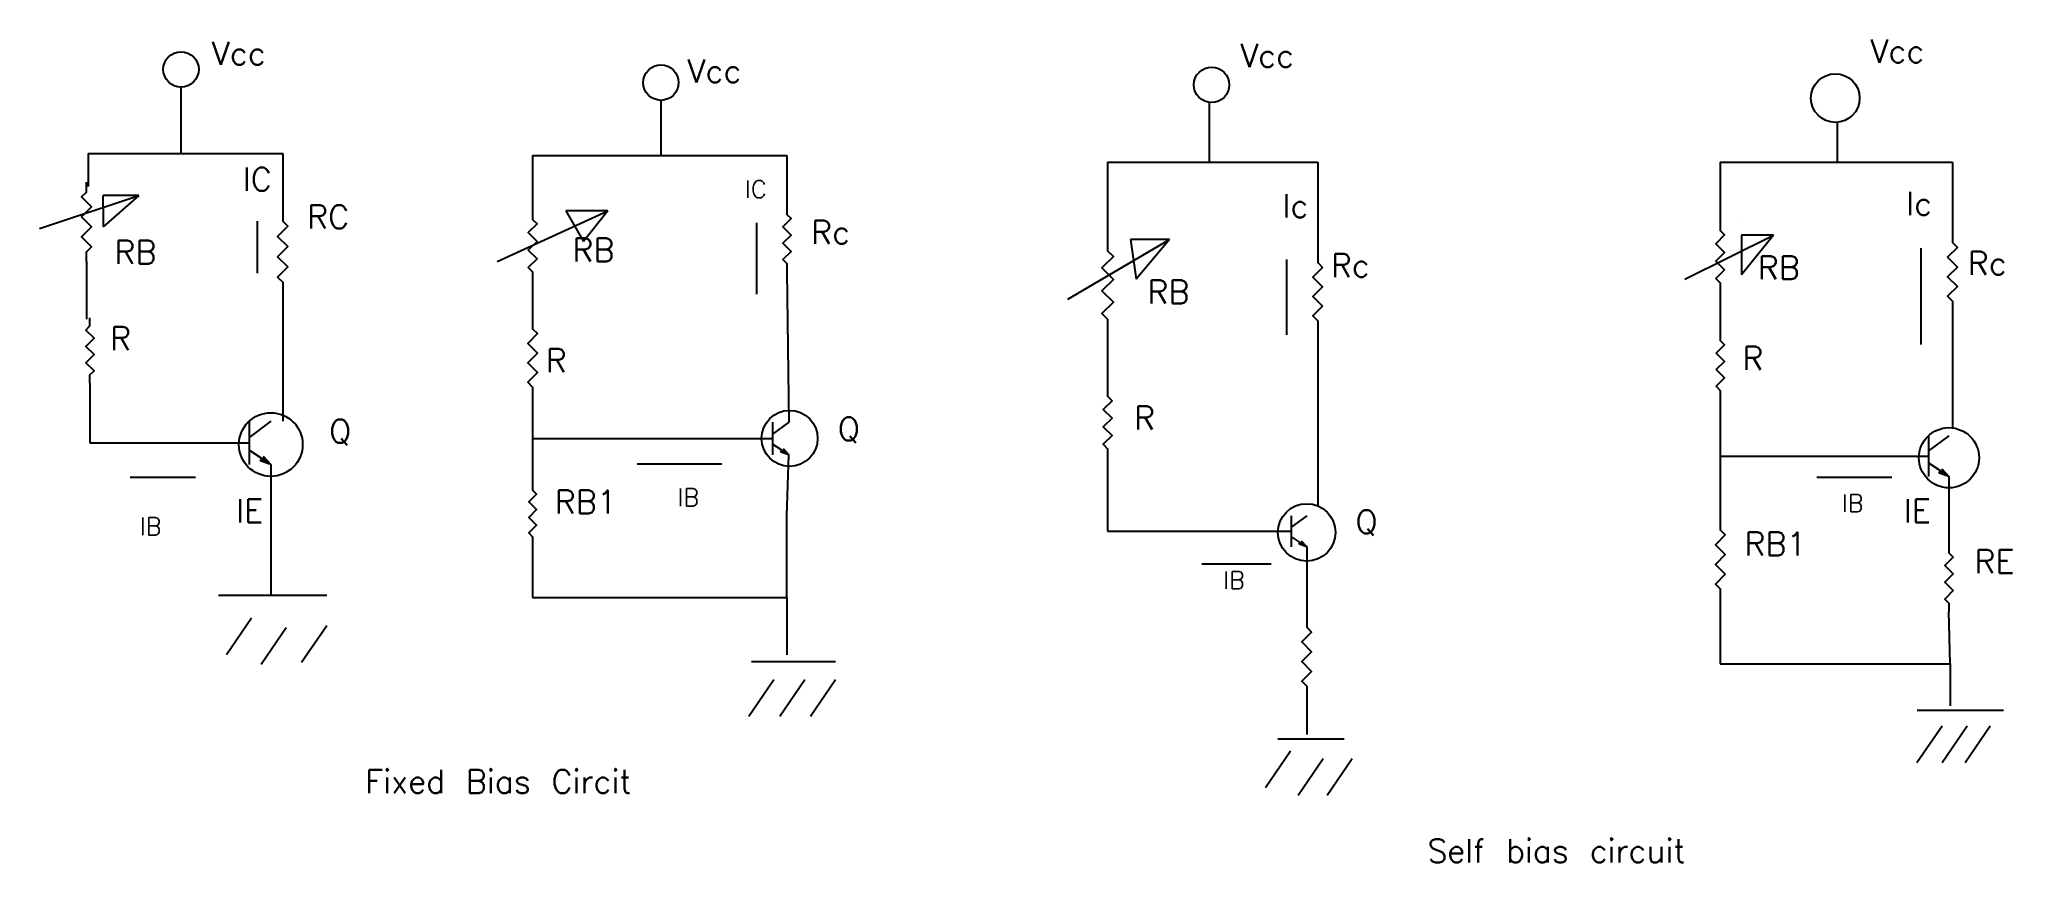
# Model space of a CAD drawing. Header units: inches. Extents: x 7.7 to 92.4, y 7.1 to 42.4.
import ezdxf

# ---------------------------------------------------------------- set-up
doc = ezdxf.new("R2010")
doc.units = ezdxf.units.IN
doc.header["$MEASUREMENT"] = 0
doc.styles.get("Standard").update_dxf_attribs({"font": 'txt.shx', "height": 0.75})

# ---------------------------------------------------------------- blocks, each defined once
blk = doc.blocks.new('Resistor')
at = {"color": 7}
blk.add_lwpolyline([(0, 0), (0.05, 0), (0.075, 0.025), (0.125, -0.025), (0.175, 0.025), (0.225, -0.025), (0.275, 0.025), (0.325, -0.025), (0.35, 0), (0.4, 0)], dxfattribs=at)
blk = doc.blocks.new('Transistor - NPN')
at = {"color": 7}
for p, q in [((0.199999, 0.2), (0.199999, -0.2)), ((0.399999, 0.2), (0.199999, 0.05)), ((0, 0), (0.199999, 0)), ((0.316132, -0.145536), (0.201153, -0.069033)), ((0.302516, -0.166503), (0.316132, -0.145536)), ((0.399999, -0.2), (0.302516, -0.166503)), ((0.329748, -0.124569), (0.399999, -0.2))]:
    blk.add_line(p, q, dxfattribs=at)
blk.add_solid([(0.302516, -0.166503), (0.399999, -0.2), (0.329748, -0.124569)], dxfattribs=at)

msp = doc.modelspace()

# ---------------------------------------------------------------- linework, layer by layer
for p, q in [((13.814, 39.211), (13.814, 40.348)), ((13.814, 37.504), (13.814, 39.211)), ((34.416, 39.779), (34.416, 37.409)), ((57.961, 39.211), (57.961, 39.69)), ((57.961, 37.125), (57.961, 39.211)), ((84.925, 37.125), (84.925, 38.832)), ((9.826, 37.504), (9.826, 36.082)), ((9.826, 37.504), (18.181, 37.504)), ((9.826, 37.504), (13.814, 37.504)), ((13.814, 37.504), (13.814, 37.504)), ((18.181, 37.504), (18.181, 37.504)), ((18.181, 37.504), (18.181, 35.039)), ((28.91, 37.409), (28.91, 35.039)), ((28.91, 37.409), (39.828, 37.409)), ((39.828, 37.409), (39.828, 37.409)), ((39.828, 37.409), (39.828, 35.228)), ((53.594, 37.125), (53.594, 33.806)), ((53.594, 37.125), (62.614, 37.125)), ((53.594, 37.125), (57.961, 37.125)), ((62.614, 37.125), (62.614, 37.125)), ((62.614, 37.125), (62.614, 33.237)), ((79.893, 37.125), (79.893, 34.565)), ((79.893, 37.125), (89.862, 37.125)), ((79.893, 37.125), (84.925, 37.125)), ((84.925, 37.125), (84.925, 37.125)), ((89.862, 37.125), (89.862, 37.125)), ((89.862, 37.125), (89.862, 34.09)), ((7.738, 34.28), (12.01, 35.702)), ((12.01, 35.702), (10.466, 35.702)), ((12.01, 35.702), (10.466, 34.351)), ((10.466, 35.702), (10.466, 35.702)), ((10.466, 35.188), (10.466, 35.702)), ((12.01, 35.702), (12.01, 35.702)), ((10.466, 35.188), (10.466, 34.351)), ((27.39, 32.858), (32.138, 35.039)), ((32.138, 35.039), (30.334, 35.039)), ((30.334, 35.039), (30.334, 35.039)), ((30.334, 35.039), (31.093, 33.728)), ((32.138, 35.039), (31.093, 33.728)), ((32.138, 35.039), (32.138, 35.039)), ((32.138, 35.039), (32.138, 35.039)), ((32.138, 35.039), (32.138, 35.039)), ((32.138, 35.039), (32.138, 35.039)), ((32.138, 35.039), (32.138, 35.039)), ((32.138, 35.039), (32.138, 35.039)), ((32.138, 35.039), (32.138, 35.039)), ((32.138, 35.039), (32.138, 35.039)), ((32.138, 35.039), (32.138, 35.039)), ((32.138, 35.039), (32.138, 35.039)), ((32.138, 35.039), (32.138, 35.039)), ((32.138, 35.039), (32.138, 35.039)), ((32.138, 35.039), (32.138, 35.039)), ((32.138, 35.039), (32.138, 35.039)), ((32.138, 35.039), (32.138, 35.039)), ((7.738, 34.28), (7.738, 34.28)), ((17.088, 34.6), (17.088, 32.367)), ((38.521, 34.517), (38.521, 31.458)), ((78.374, 32.099), (82.171, 33.996)), ((80.805, 34.728), (80.805, 34.728)), ((82.171, 33.996), (80.805, 32.289)), ((82.171, 33.996), (80.805, 33.996)), ((80.805, 33.996), (80.805, 33.996)), ((80.805, 33.996), (80.805, 32.289)), ((82.171, 33.996), (82.171, 33.996)), ((31.093, 33.728), (31.093, 33.728)), ((51.885, 31.246), (56.253, 33.806)), ((56.253, 33.806), (54.571, 33.806)), ((54.571, 33.806), (54.571, 33.806)), ((54.571, 33.806), (54.571, 33.806)), ((54.571, 33.806), (54.823, 32.105)), ((56.253, 33.806), (54.823, 32.105)), ((56.253, 33.806), (56.253, 33.806)), ((80.805, 33.313), (80.805, 33.313)), ((88.504, 33.442), (88.504, 29.308)), ((9.755, 32.858), (9.755, 30.392)), ((39.828, 32.421), (39.904, 25.974)), ((61.278, 32.946), (61.278, 29.722)), ((18.181, 31.532), (18.181, 26.012)), ((28.91, 32.042), (28.91, 30.392)), ((54.823, 32.105), (54.823, 32.105)), ((78.374, 32.099), (78.374, 32.099)), ((79.893, 31.568), (79.893, 29.823)), ((51.885, 31.246), (51.885, 31.246)), ((89.862, 30.744), (89.862, 25.723)), ((53.594, 29.899), (53.594, 27.452)), ((62.614, 29.899), (62.614, 22.374)), ((9.907, 27.642), (9.907, 25.082)), ((28.91, 27.054), (28.91, 23.375)), ((28.91, 27.054), (28.91, 25.271)), ((79.893, 26.978), (79.893, 21.763)), ((79.893, 26.978), (79.893, 24.513)), ((89.862, 25.723), (89.862, 25.723)), ((9.907, 25.082), (15.808, 25.082)), ((28.91, 25.271), (38.499, 25.271)), ((39.828, 21.953), (39.904, 24.569)), ((17.669, 24.151), (17.669, 18.539)), ((33.391, 24.183), (37.032, 24.183)), ((53.594, 24.456), (53.594, 21.289)), ((79.893, 24.513), (87.963, 24.513)), ((11.627, 23.604), (14.44, 23.604)), ((84.035, 23.604), (87.263, 23.604)), ((89.71, 23.639), (89.71, 20.72)), ((62.614, 22.374), (62.614, 22.374)), ((39.828, 18.444), (39.828, 21.953)), ((53.594, 21.289), (53.594, 21.289)), ((53.594, 21.289), (60.81, 21.289)), ((28.91, 20.72), (28.91, 18.444)), ((62.139, 20.624), (62.139, 20.624)), ((62.139, 20.624), (62.139, 17.59)), ((57.637, 19.883), (60.616, 19.883)), ((15.428, 18.539), (20.08, 18.539)), ((28.91, 18.444), (28.91, 18.444)), ((28.91, 18.444), (39.828, 18.444)), ((39.828, 18.444), (39.828, 18.444)), ((39.828, 18.444), (39.828, 15.978)), ((79.893, 18.387), (79.893, 15.599)), ((89.767, 15.599), (89.71, 17.837)), ((15.764, 15.998), (16.84, 17.568)), ((17.254, 15.584), (18.33, 17.155)), ((18.992, 15.667), (20.068, 17.238)), ((38.309, 15.694), (41.916, 15.694)), ((79.893, 15.599), (79.893, 15.599)), ((79.893, 15.599), (89.767, 15.599)), ((89.767, 15.599), (89.767, 15.599)), ((89.767, 15.599), (89.767, 13.797)), ((38.19, 13.352), (39.266, 14.923)), ((39.514, 13.352), (40.59, 14.923)), ((40.838, 13.352), (41.914, 14.923)), ((62.139, 14.215), (62.139, 12.565)), ((88.343, 13.608), (92.045, 13.608)), ((88.338, 11.368), (89.414, 12.939)), ((89.414, 11.368), (90.49, 12.939)), ((90.407, 11.368), (91.483, 12.939)), ((60.368, 10.293), (61.444, 11.864)), ((60.905, 12.375), (63.753, 12.375)), ((61.775, 9.962), (62.851, 11.533)), ((63.016, 9.962), (64.092, 11.533))]:
    msp.add_line(p, q)
for centre, radius in [((13.814, 41.108), 0.76), ((34.416, 40.539), 0.76), ((58.056, 40.444), 0.76), ((84.83, 39.875), 1.044), ((17.669, 25.006), 1.367), ((39.941, 25.271), 1.203), ((89.71, 24.441), 1.291), ((62.139, 21.234), 1.234)]:
    msp.add_circle(centre, radius)

# ---------------------------------------------------------------- block references
at = {"rotation": 270}
for p, xscale, yscale, zscale in [((9.755, 32.858), -8.534450761556542, 8.534450761556542, 8.534450761556542), ((18.181, 35.039), 8.765726533392257, 8.765726533392257, 8.765726533392257), ((28.91, 35.039), 7.491351277514894, 7.491351277514894, 7.491351277514894), ((39.828, 35.228), 7.017215117876262, 7.017215117876262, 7.017215117876262), ((79.893, 34.565), 7.49135127751488, 7.49135127751488, 7.49135127751488), ((89.862, 34.09), 8.366899811243837, 8.366899811243837, 8.366899811243837), ((53.594, 33.806), 9.767204687065842, 9.767204687065842, 9.767204687065842), ((62.614, 33.237), 8.344796320088875, 8.344796320088875, 8.344796320088875), ((9.907, 27.642), -7.017215117876262, 7.017215117876262, 7.017215117876262), ((28.91, 30.392), 8.344796320088875, 8.344796320088875, 8.344796320088875), ((79.893, 29.823), 7.11204228264063, 7.11204228264063, 7.11204228264063), ((53.594, 27.452), 7.491351277514894, 7.491351277514894, 7.491351277514894), ((28.91, 23.375), 6.637906123001983, 6.637906123001983, 6.637906123001983), ((79.893, 21.763), 8.439623484853229, 8.439623484853229, 8.439623484853229), ((89.71, 20.72), 7.206869559343929, 7.206869559343929, 7.206869559343929), ((62.139, 17.59), 8.439623484853229, 8.439623484853229, 8.439623484853229)]:
    msp.add_blockref('Resistor', p, dxfattribs=dict(at, xscale=xscale, yscale=yscale, zscale=zscale))
for p, xscale, yscale, zscale in [((15.808, 25.082), 4.652107849453557, 4.652107849453557, 4.652107849453557), ((38.499, 25.271), 3.512816189415275, 3.512816189415275, 3.512816189415275), ((87.963, 24.513), 4.367285077022302, 4.367285077022302, 4.367285077022302), ((60.81, 21.289), 3.322934341127791, 3.322934341127791, 3.322934341127791)]:
    msp.add_blockref('Transistor - NPN', p, dxfattribs=dict(xscale=xscale, yscale=yscale, zscale=zscale))

# ---------------------------------------------------------------- texts
for s, height, p in [('Vcc', 1, (86.349, 41.392)), ('Vcc', 1, (15.143, 41.297)), ('Vcc', 1, (35.555, 40.539)), ('Vcc', 1, (59.291, 41.202)), ('IC', 1, (16.472, 35.892)), ('IC', 0.75, (38.025, 35.592)), ('Ic', 1, (61.095, 34.754)), ('Ic', 1, (87.868, 34.849)), ('RC', 1, (19.226, 34.28)), ('Rc', 1, (40.872, 33.616)), ('RB', 1, (10.966, 32.763)), ('RB', 1, (30.618, 32.858)), ('Rc', 1, (63.183, 32.194)), ('RB', 1, (81.507, 32.099)), ('Rc', 1, (90.526, 32.289)), ('RB', 1, (55.303, 31.056)), ('R', 1, (10.776, 29.065)), ('R', 1, (29.479, 28.116)), ('R', 1, (80.842, 28.211)), ('R', 1, (54.733, 25.651)), ('Q', 1, (20.175, 25.082)), ('Q', 1, (42.011, 25.177)), ('RB1', 1, (29.859, 22.047)), ('IB', 0.75, (35.128, 22.364)), ('IE', 1, (16.187, 21.668)), ('Q', 1, (64.228, 21.194)), ('IB', 0.75, (85.111, 22.116)), ('IE', 1, (87.773, 21.668)), ('IB', 0.75, (12.041, 21.124)), ('RB1', 1, (80.937, 20.246)), ('RE', 1, (90.811, 19.487)), ('IB', 0.75, (58.547, 18.809)), ('Fixed Bias Circit', 1, (21.723, 10.045)), ('Self bias circuit', 1, (67.319, 7.069))]:
    msp.add_text(s, height=height).set_placement(p)

doc.saveas('drawing.dxf')
